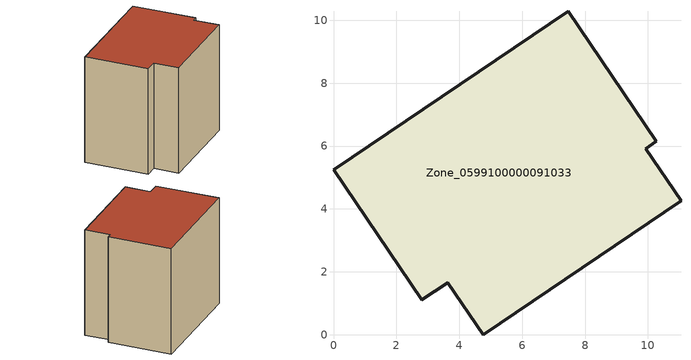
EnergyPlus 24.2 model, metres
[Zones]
Zone_0599100000091033
 floor ground (C_G): 9.93,5.92 11.05,4.27 4.76,0 3.63,1.66 2.8,1.11 0,5.25 7.46,10.29 10.26,6.15 z0
 wall outside (C_F): 7.46,10.29 0,5.25 2.8,1.11 3.63,1.66 4.76,0 11.05,4.27 9.93,5.92 10.26,6.15 7.46,10.29 z0:8.59
 roof outside (C_R): 9.93,5.92 10.26,6.15 7.46,10.29 0,5.25 2.8,1.11 3.63,1.66 4.76,0 11.05,4.27 z8.59
[BUILDING]
Pand.0599100000091033: North Axis=0; Terrain=City; Loads Convergence Tolerance Value=0.04; Temperature Convergence Tolerance Value=0.4; Solar Distribution=FullExterior; Maximum Number of Warmup Days=25; Minimum Number of Warmup Days=1
[Site:Location]
Rotterdam.The.Hague.AP_ZH_NLD Design_Conditions: Latitude=51.96; Longitude=4.45; Time Zone=1; Elevation=-4.5
[SITE:GROUNDTEMPERATURE:BUILDINGSURFACE]
18, 18, 18, 18, 18, 18, 18, 18, 18, 18, 18, 18
[MATERIAL] Thermal Absorptance=0.9; Solar Absorptance=0.7; Visible Absorptance=0.7
Name | Roughness | Thickness | Conductivity | Density | Specific Heat
G.TI.1975-1991 | MediumSmooth | 0.15 | 0.288461 | 540 | 1210
F.TI.1975-1991 | Rough | 0.3 | 0.230769 | 1920 | 840
R.TI.1975-1991 | MediumRough | 0.2 | 0.153846 | 1500 | 1000
[CONSTRUCTION]
C_G: G.TI.1975-1991
C_F: F.TI.1975-1991
C_R: R.TI.1975-1991
[ZONE]
Zone_0599100000091033: Type=1; Multiplier=1; Ceiling Height=Autocalculate; Volume=Autocalculate; Floor Area=autocalculate; Part of Total Floor Area=Yes
[ZONEINFILTRATION:DESIGNFLOWRATE]
Infil_Zone_0599100000091033: Zone or ZoneList or Space or SpaceList=Zone_0599100000091033; Schedule=AlwaysOn; Design Flow Rate Calculation Method=Flow/Area; Flow Rate per Floor Area=0.003; Constant Term Coefficient=1; Temperature Term Coefficient=0; Velocity Term Coefficient=0; Velocity Squared Term Coefficient=0
[HVACTEMPLATE:ZONE:IDEALLOADSAIRSYSTEM]
Zone_0599100000091033: Maximum Heating Supply Air Temperature=50; Minimum Cooling Supply Air Temperature=13; Maximum Heating Supply Air Humidity Ratio=0.0156; Minimum Cooling Supply Air Humidity Ratio=0.0077; Heating Limit=NoLimit; Cooling Limit=NoLimit; Dehumidification Control Type=ConstantSensibleHeatRatio; Cooling Sensible Heat Ratio=0.7; Dehumidification Setpoint=60; Humidification Control Type=None; Humidification Setpoint=30; Outdoor Air Method=None; Outdoor Air Flow Rate per Person=0.00944; Outdoor Air Flow Rate per Zone Floor Area=0; Outdoor Air Flow Rate per Zone=0; Demand Controlled Ventilation Type=None; Outdoor Air Economizer Type=NoEconomizer; Heat Recovery Type=None; Sensible Heat Recovery Effectiveness=0.7; Latent Heat Recovery Effectiveness=0.65
[ZONECONTROL:THERMOSTAT]
ThermostatControl_Zone_0599100000091033: Zone or ZoneList=Zone_0599100000091033; Control Type Schedule=DualSetpointControlType; Control 1=Thermostat_Zone_0599100000091033; Temperature Difference Between Cutout And Setpoint=0
[THERMOSTATSETPOINT:DUALSETPOINT]
Thermostat_Zone_0599100000091033: Heating Setpoint Temperature Schedule=HeatingSetpoint_Zone_0599100000091033; Cooling Setpoint Temperature Schedule=CoolingSetpoint_Zone_0599100000091033
[SCHEDULE:COMPACT]
HeatingSetpoint_Zone_0599100000091033: Through: 12/31, For: AllDays, Until: 24:00, 21
CoolingSetpoint_Zone_0599100000091033: Through: 12/31, For: AllDays, Until: 24:00, 24
DualSetpointControlType: Through: 12/31, For: AllDays, Until: 24:00, 4
AlwaysOn: Through: 12/31, For: AllDays, Until: 24:00, 1
